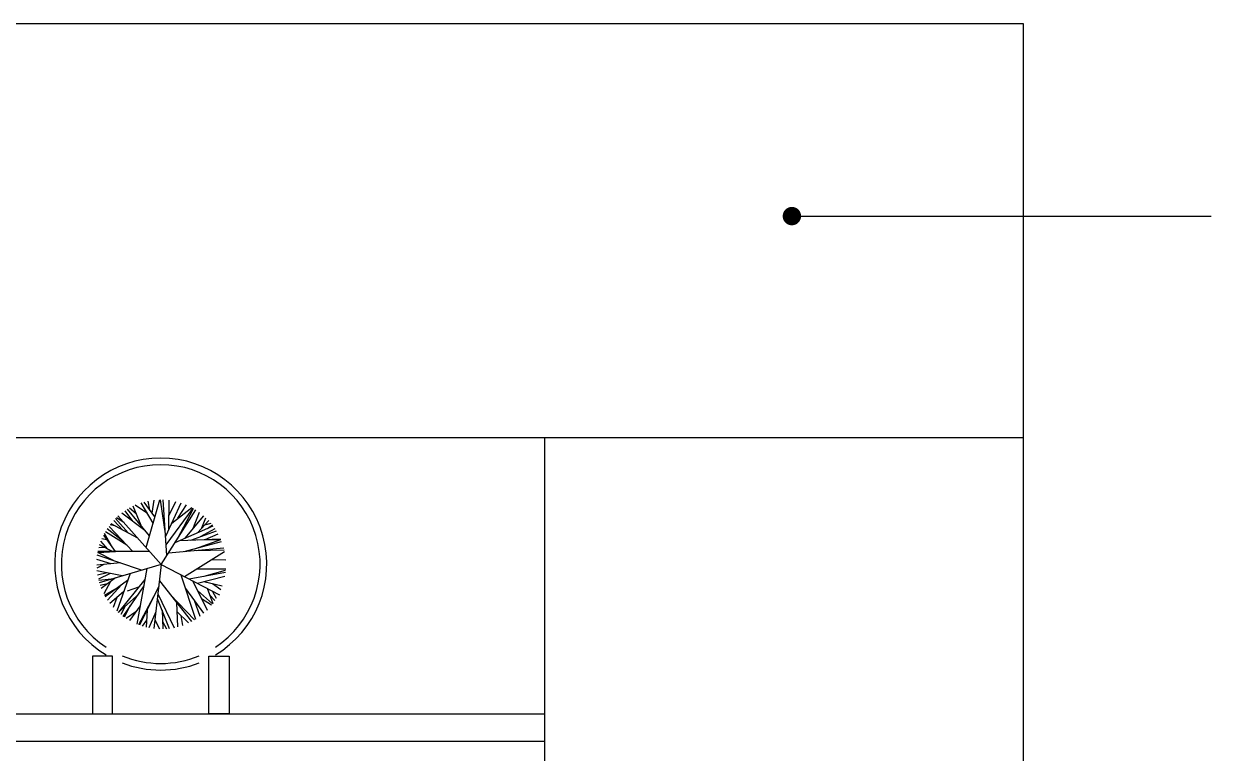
# Model space of a CAD drawing. Header units: millimetres. Extents: x 71641 to 191108, y -23091 to 29972.
# Drawn here: x 158639 to 159929, y -12984 to -12191 of the extents above; entities that cross this region are included whole.
import ezdxf

# ---------------------------------------------------------------- set-up
doc = ezdxf.new("R2010")
doc.units = ezdxf.units.MM
doc.layers.add('9', color=9, linetype='Continuous')
doc.styles.add('30', font='SimSun.ttf', dxfattribs={"height": 75})
doc.dimstyles.new('30', dxfattribs={"dimscale": 0, "dimtxt": 90, "dimasz": 20, "dimexe": 20, "dimexo": 20, "dimgap": 10, "dimtad": 1, "dimdec": 0, "dimzin": 0, "dimdsep": 46, "dimtxsty": '30', "dimblk": 'ARCHTICK', "dimcen": 20, "dimdle": 10, "dimclrd": 8, "dimclre": 8, "dimclrt": 2, "dimadec": 0, "dimazin": 0, "dimtfac": 1, "dimtdec": 0, "dimtmove": 2, "dimatfit": 3, "dimldrblk": 'DOT', "dimfxl": 0, "dimtolj": 2, "dimtzin": 0, "dimlwd": -1, "dimarcsym": 0})

# ---------------------------------------------------------------- blocks, each defined once
blk = doc.blocks.new('_ARCHTICK')
at = {"color": 0, "linetype": 'ByBlock', "const_width": 0.15}
blk.add_lwpolyline([(-0.5, -0.5), (0.5, 0.5)], dxfattribs=at)
blk = doc.blocks.new('DOT')
at = {"color": 0, "linetype": 'ByBlock'}
blk.add_line((-0.5, 0), (-1, 0), dxfattribs=at)
at = {"color": 0, "linetype": 'ByBlock', "const_width": 0.5}
blk.add_lwpolyline([(-0.25, 0, 1), (0.25, 0, 1)], format="xyb", close=True, dxfattribs=at)

msp = doc.modelspace()

# ---------------------------------------------------------------- linework, layer by layer
for p, q in [((159725.2, -12191.3), (156245.2, -12191.3)), ((159725.2, -14991.3), (159725.2, -12191.3)), ((159725.2, -12641.3), (156245.2, -12641.3)), ((159205.2, -14791.3), (159205.2, -12641.3))]:
    msp.add_line(p, q)
at = {"color": 3}
for p, q in [((158400.2, -12941.3), (159205.2, -12941.3)), ((159205.2, -12971.3), (158400.2, -12971.3))]:
    msp.add_line(p, q, dxfattribs=at)
at = {"layer": '9'}
for p, q in [((158781.4, -12727.1), (158769.7, -12711.1)), ((158771.9, -12760.5), (158786.7, -12708.6)), ((158775.8, -12719.5), (158774.1, -12710)), ((158778.4, -12723.1), (158780.7, -12709)), ((158793.1, -12748), (158787.4, -12708.6)), ((158794.5, -12769), (158790.5, -12708.6)), ((158796.5, -12740.7), (158796.8, -12709.1)), ((158796.7, -12725.3), (158804.2, -12710.4)), ((158770.6, -12741.9), (158745.5, -12723.1)), ((158757.4, -12732), (158749.1, -12720.5)), ((158775.5, -12747.8), (158751.7, -12718.9)), ((158761.1, -12723.8), (158753.7, -12717.6)), ((158766.3, -12736.6), (158757.8, -12715.5)), ((158773.2, -12723.5), (158759.8, -12714.6)), ((158779.5, -12733.9), (158766.3, -12712.1)), ((158788.3, -12778.8), (158825.9, -12719.5)), ((158793.1, -12748), (158809.9, -12712)), ((158793.7, -12757.5), (158822.9, -12717.7)), ((158799.7, -12733.9), (158821.5, -12716.9)), ((158805.9, -12751.1), (158823.2, -12717.9)), ((158806.4, -12728.7), (158815.7, -12714.1)), ((158822.5, -12740.5), (158829.9, -12722.2)), ((158738.9, -12737.4), (158732.7, -12735.9)), ((158762.8, -12750.3), (158733.7, -12734.6)), ((158746.6, -12741.5), (158736.7, -12731.1)), ((158752.3, -12744.6), (158738.7, -12729)), ((158747.7, -12733.4), (158739.5, -12728.2)), ((158788.3, -12778.8), (158741, -12725.9)), ((158814.3, -12750.3), (158834.6, -12726)), ((158827.6, -12744.5), (158839.9, -12731.2)), ((158832.5, -12739.2), (158836.9, -12728.1)), ((158835.8, -12735.7), (158842.5, -12734.2)), ((158838.5, -12739.7), (158843.9, -12735.9)), ((158738.6, -12764.8), (158725.7, -12747)), ((158733.7, -12758), (158726.6, -12745.3)), ((158750.8, -12757.9), (158727.7, -12743.4)), ((158746.6, -12753.5), (158729.5, -12740.3)), ((158757.3, -12764.8), (158731.5, -12737.5)), ((158803.3, -12755.1), (158844.7, -12737)), ((158820.3, -12752.4), (158848.3, -12742.4)), ((158830.9, -12748.6), (158846.8, -12739.9)), ((158836.1, -12751.7), (158850.2, -12745.7)), ((158726.9, -12760.6), (158720.3, -12761)), ((158735.3, -12764.8), (158721.3, -12757.7)), ((158730.4, -12762.3), (158722.7, -12753.6)), ((158730.7, -12752.6), (158723.7, -12751.2)), ((158796.1, -12766.4), (158856.2, -12761)), ((158808.1, -12753), (158852.7, -12750.9)), ((158813.1, -12764.9), (158853.9, -12753.8)), ((158824.7, -12761.8), (158852.9, -12751.7)), ((158827.7, -12752.1), (158852.9, -12751.7)), ((158733.8, -12778.2), (158718.2, -12773.6)), ((158766.8, -12785.1), (158718.8, -12768.7)), ((158719.2, -12766), (158738.6, -12764.8)), ((158736.5, -12774.7), (158719.2, -12766)), ((158775.7, -12764.8), (158719.5, -12764.8)), ((158813.6, -12791.9), (158857.1, -12764.9)), ((158827, -12763.7), (158856.7, -12763)), ((158843.3, -12773.5), (158858.3, -12774)), ((158744.1, -12777.3), (158718.1, -12779.5)), ((158726, -12778.9), (158718.2, -12782.9)), ((158745.8, -12791.3), (158718.4, -12785.8)), ((158729.5, -12788), (158719.1, -12790.7)), ((158788.3, -12778.8), (158720.8, -12798.7)), ((158772.5, -12783.4), (158761.8, -12843.9)), ((158788.3, -12778.8), (158780.2, -12848.6)), ((158788.3, -12778.8), (158851.7, -12811.8)), ((158818.6, -12794.6), (158858, -12787.4)), ((158827.2, -12783.5), (158858.3, -12783.5)), ((158834.9, -12791.6), (158858.2, -12785.2)), ((158732.7, -12788.7), (158719.9, -12794.9)), ((158733.7, -12794.9), (158720.3, -12796.5)), ((158729.5, -12800.1), (158721.9, -12801.9)), ((158738.4, -12793.5), (158723.1, -12804.9)), ((158733.3, -12797.3), (158725.8, -12810.9)), ((158751.7, -12796.4), (158727.5, -12814)), ((158745.1, -12801.2), (158729.8, -12817.6)), ((158754.5, -12788.8), (158739.9, -12829.7)), ((158770.4, -12795.1), (158741.8, -12830.6)), ((158786.2, -12796.7), (158821.1, -12840.9)), ((158809.7, -12790), (158825.5, -12838.3)), ((158822.3, -12796.5), (158838, -12828.4)), ((158827.6, -12799.3), (158857.3, -12791.6)), ((158834.6, -12797.4), (158854.5, -12802.1)), ((158844.1, -12799.7), (158853, -12806.1)), ((158740.2, -12804.7), (158726.7, -12812.5)), ((158747.4, -12808.5), (158732.3, -12821.3)), ((158761.4, -12813.5), (158741.4, -12831.1)), ((158769.2, -12802), (158746.5, -12835.3)), ((158763.7, -12803.5), (158751.3, -12807.8)), ((158779.9, -12814.2), (158763.5, -12844.5)), ((158785.5, -12802.6), (158764.8, -12845)), ((158784.6, -12810.8), (158802.2, -12847.6)), ((158797.9, -12811.5), (158824.5, -12838.9)), ((158814.7, -12805.2), (158834.3, -12831.8)), ((158827.6, -12807.3), (158844, -12821.6)), ((158838.2, -12804.8), (158844.3, -12821.2)), ((158841, -12812.3), (158846.5, -12818)), ((158843.6, -12807.6), (158848, -12815.7)), ((158739.9, -12814.9), (158735.9, -12825.6)), ((158749.2, -12824.1), (158744.2, -12833.4)), ((158754.5, -12823.5), (158747.8, -12836.2)), ((158765.4, -12823.7), (158753.6, -12839.9)), ((158784, -12815.8), (158797, -12848.5)), ((158804.7, -12820.2), (158806.1, -12846.7)), ((158823.9, -12817.7), (158830.2, -12835.1)), ((158831.9, -12815.9), (158842.9, -12822.9)), ((158760.6, -12830.3), (158750.1, -12837.7)), ((158772.4, -12839.4), (158767.7, -12845.9)), ((158772.8, -12828.6), (158772, -12847.1)), ((158782.3, -12830.5), (158774.8, -12847.7)), ((158781.3, -12839), (158786.4, -12849)), ((158789.1, -12828.6), (158790, -12849)), ((158805.3, -12829.9), (158817.8, -12842.5)), ((158809.5, -12834.2), (158811.3, -12845.1)), ((158789.6, -12840.8), (158793.9, -12848.8))]:
    msp.add_line(p, q, dxfattribs=at)
for points in [[(158713.5, -12878.7), (158713.5, -12941.3), (158735.4, -12941.3), (158735.4, -12878.7)], [(158861.9, -12878.7), (158861.9, -12941.3), (158840, -12941.3), (158840, -12878.7)]]:
    msp.add_lwpolyline(points, close=True, dxfattribs=at)
for radius, start, end in [(115.2, 301.0164, 238.9836), (108, 303.3421, 236.6579), (108, 247.2125, 292.7875), (115.2, 248.7089, 291.2911)]:
    msp.add_arc((158787.7, -12778.5), radius, start, end, dxfattribs=at)

# ---------------------------------------------------------------- leaders
at = {"color": 3}
msp.add_leader([(159473.6, -12400.3), (159929.3, -12400.3)], dimstyle='30', override={"dimscale": 1, "dimtxt": 75, "dimtad": 0, "dimldrblk": 'DOT'}, dxfattribs=at)

doc.saveas('drawing.dxf')
